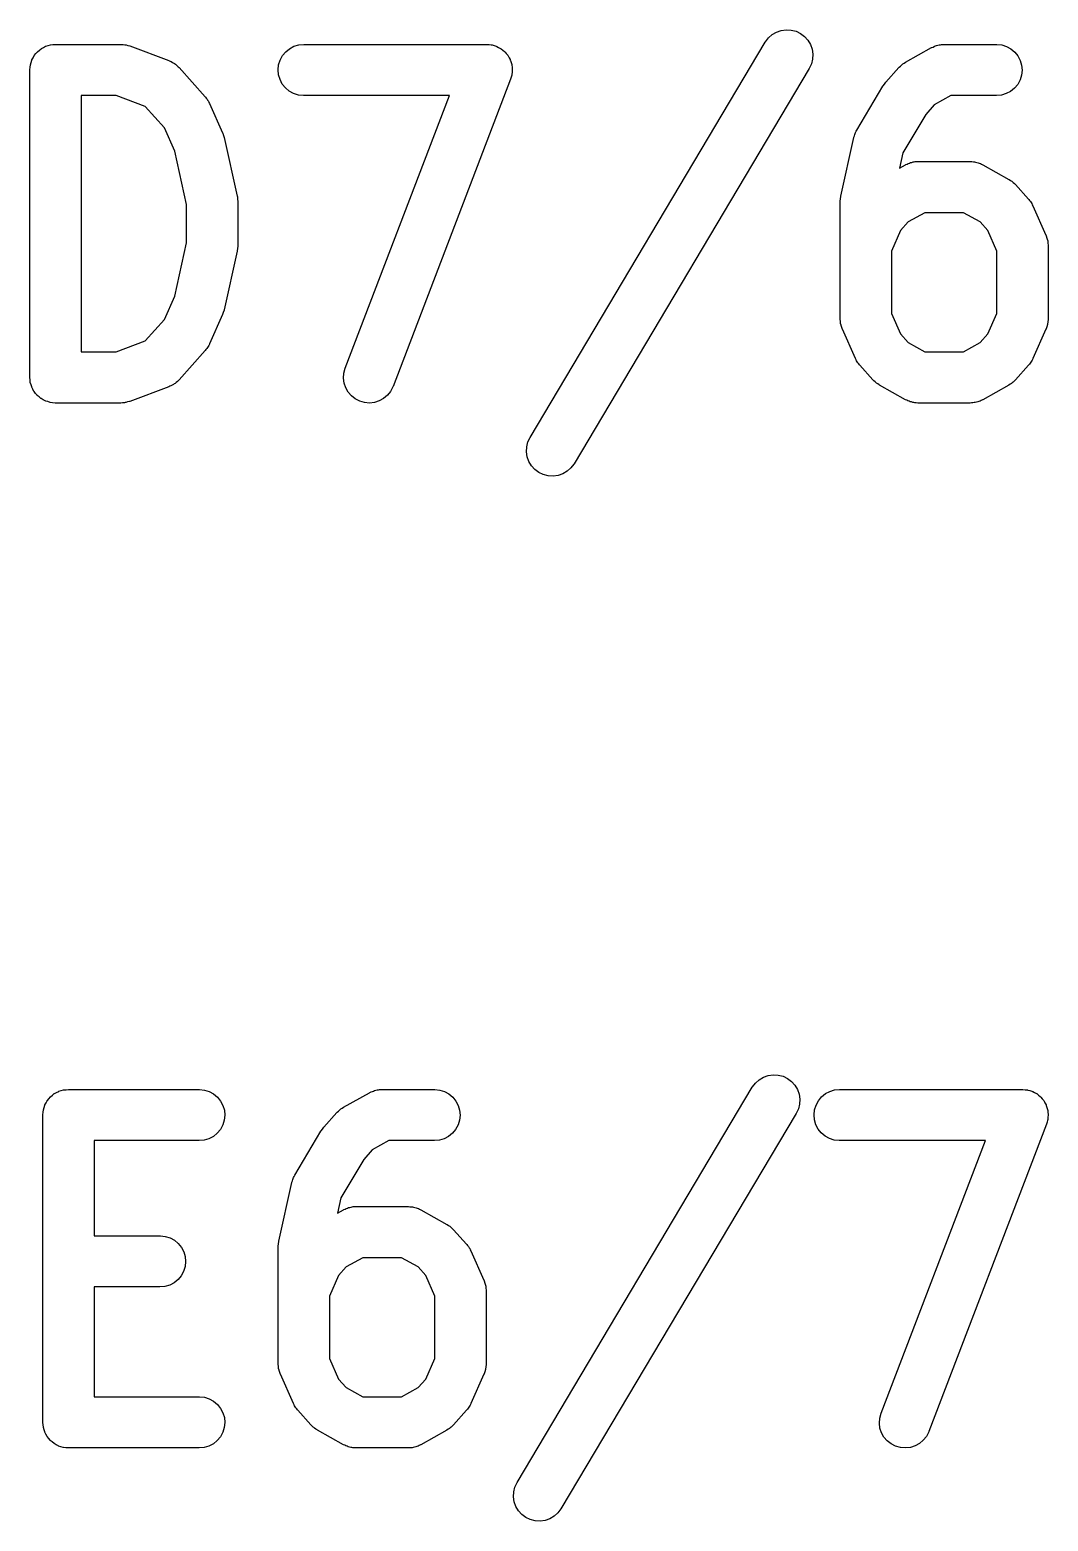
# Model space of a CAD drawing. Extents: x 0.7 to 15.8, y -5 to -0.9.
# Drawn here: x 0.8557 to 0.9536, y -2.1289 to -1.9856 of the extents above; entities that cross this region are included whole.
import ezdxf

# ---------------------------------------------------------------- set-up
doc = ezdxf.new("R2010")
doc.units = 0
doc.header["$MEASUREMENT"] = 0
doc.layers.add('BLACK', color=7, linetype='CONTINUOUS')

msp = doc.modelspace()

# ---------------------------------------------------------------- linework, layer by layer
at = {"layer": 'BLACK', "linetype": 'CONTINUOUS'}
for p, q in [((0.927447, -1.98585), (0.9279, -1.98569)), ((0.9279, -1.98569), (0.928376, -1.98563)), ((0.928376, -1.98563), (0.928855, -1.98565)), ((0.928855, -1.98565), (0.929321, -1.98577)), ((0.857217, -1.98721), (0.857438, -1.98714)), ((0.857438, -1.98714), (0.857661, -1.98708)), ((0.857661, -1.98708), (0.85767, -1.98707)), ((0.85767, -1.98707), (0.857678, -1.98707)), ((0.857678, -1.98707), (0.857906, -1.98705)), ((0.857906, -1.98705), (0.858139, -1.98703)), ((0.858139, -1.98703), (0.864419, -1.98703)), ((0.864419, -1.98703), (0.864454, -1.98703)), ((0.864454, -1.98703), (0.864634, -1.98705)), ((0.864634, -1.98705), (0.864815, -1.98706)), ((0.864815, -1.98706), (0.864872, -1.98708)), ((0.864872, -1.98708), (0.864931, -1.98708)), ((0.864931, -1.98708), (0.865104, -1.98714)), ((0.865104, -1.98714), (0.86528, -1.98718)), ((0.881067, -1.98721), (0.881527, -1.98708)), ((0.881527, -1.98708), (0.882005, -1.98703)), ((0.882005, -1.98703), (0.89959, -1.98703)), ((0.89959, -1.98703), (0.899624, -1.98703)), ((0.899624, -1.98703), (0.899824, -1.98705)), ((0.899824, -1.98705), (0.900024, -1.98707)), ((0.900024, -1.98707), (0.900062, -1.98708)), ((0.900062, -1.98708), (0.900101, -1.98708)), ((0.900101, -1.98708), (0.900294, -1.98714)), ((0.900294, -1.98714), (0.900486, -1.9872)), ((0.903756, -2.02479), (0.926366, -1.98682)), ((0.926366, -1.98682), (0.926384, -1.98679)), ((0.926384, -1.98679), (0.926674, -1.98641)), ((0.926674, -1.98641), (0.927033, -1.98609)), ((0.927033, -1.98609), (0.927447, -1.98585)), ((0.929321, -1.98577), (0.929754, -1.98598)), ((0.929754, -1.98598), (0.930138, -1.98627)), ((0.930138, -1.98627), (0.93046, -1.98662)), ((0.93046, -1.98662), (0.930706, -1.98703)), ((0.930706, -1.98703), (0.930867, -1.98749)), ((0.942722, -1.98718), (0.942824, -1.98714)), ((0.942824, -1.98714), (0.942951, -1.98711)), ((0.942951, -1.98711), (0.943075, -1.98708)), ((0.943075, -1.98708), (0.943186, -1.98706)), ((0.943186, -1.98706), (0.943294, -1.98704)), ((0.943294, -1.98704), (0.943424, -1.98704)), ((0.943424, -1.98704), (0.943553, -1.98703)), ((0.943553, -1.98703), (0.948578, -1.98703)), ((0.948578, -1.98703), (0.948612, -1.98703)), ((0.948612, -1.98703), (0.949089, -1.98708)), ((0.949089, -1.98708), (0.949547, -1.98723)), ((0.855802, -1.98876), (0.85587, -1.98854)), ((0.85587, -1.98854), (0.855875, -1.98853)), ((0.855875, -1.98853), (0.855877, -1.98852)), ((0.855877, -1.98852), (0.855989, -1.98832)), ((0.855989, -1.98832), (0.856099, -1.98811)), ((0.856099, -1.98811), (0.856104, -1.98811)), ((0.856104, -1.98811), (0.856109, -1.9881)), ((0.856109, -1.9881), (0.856257, -1.98792)), ((0.856257, -1.98792), (0.856405, -1.98774)), ((0.856405, -1.98774), (0.856412, -1.98774)), ((0.856412, -1.98774), (0.856417, -1.98773)), ((0.856417, -1.98773), (0.856598, -1.98759)), ((0.856598, -1.98759), (0.856777, -1.98744)), ((0.856777, -1.98744), (0.856785, -1.98744)), ((0.856785, -1.98744), (0.856791, -1.98743)), ((0.856791, -1.98743), (0.856997, -1.98732)), ((0.856997, -1.98732), (0.857201, -1.98721)), ((0.857201, -1.98721), (0.857209, -1.98721)), ((0.857209, -1.98721), (0.857217, -1.98721)), ((0.86528, -1.98718), (0.869048, -1.98859)), ((0.879594, -1.98899), (0.879736, -1.98854)), ((0.879736, -1.98854), (0.879965, -1.98811)), ((0.879965, -1.98811), (0.880271, -1.98774)), ((0.880271, -1.98774), (0.880643, -1.98744)), ((0.880643, -1.98744), (0.881067, -1.98721)), ((0.900486, -1.9872), (0.900521, -1.98722)), ((0.900521, -1.98722), (0.900559, -1.98723)), ((0.900559, -1.98723), (0.900736, -1.98733)), ((0.900736, -1.98733), (0.900914, -1.98742)), ((0.900914, -1.98742), (0.900945, -1.98744)), ((0.900945, -1.98744), (0.90098, -1.98746)), ((0.90098, -1.98746), (0.901135, -1.98759)), ((0.901135, -1.98759), (0.901291, -1.98771)), ((0.901291, -1.98771), (0.901317, -1.98774)), ((0.901317, -1.98774), (0.901348, -1.98777)), ((0.901348, -1.98777), (0.901474, -1.98792)), ((0.901474, -1.98792), (0.901604, -1.98808)), ((0.901604, -1.98808), (0.901624, -1.98811)), ((0.901624, -1.98811), (0.901649, -1.98814)), ((0.901649, -1.98814), (0.901742, -1.98832)), ((0.901742, -1.98832), (0.90184, -1.98849)), ((0.90184, -1.98849), (0.901853, -1.98853)), ((0.901853, -1.98853), (0.901871, -1.98857)), ((0.901871, -1.98857), (0.901928, -1.98876)), ((0.930914, -1.98844), (0.930798, -1.98891)), ((0.930867, -1.98749), (0.930938, -1.98796)), ((0.930938, -1.98796), (0.930914, -1.98844)), ((0.939839, -1.98875), (0.942351, -1.98734)), ((0.942351, -1.98734), (0.942381, -1.98733)), ((0.942381, -1.98733), (0.942501, -1.98728)), ((0.942501, -1.98728), (0.942615, -1.98721)), ((0.942615, -1.98721), (0.942722, -1.98718)), ((0.949547, -1.98723), (0.949968, -1.98746)), ((0.949968, -1.98746), (0.950336, -1.98777)), ((0.950336, -1.98777), (0.950636, -1.98814)), ((0.950636, -1.98814), (0.950859, -1.98857)), ((0.950859, -1.98857), (0.950995, -1.98903)), ((0.855678, -1.98946), (0.855705, -1.98922)), ((0.855678, -1.98947), (0.855678, -1.98946)), ((0.855678, -1.98949), (0.855678, -1.98947)), ((0.855678, -1.98947), (0.855678, -1.98947)), ((0.855678, -1.98947), (0.855678, -1.98947)), ((0.855678, -2.01902), (0.855678, -1.98949)), ((0.855705, -1.98922), (0.855728, -1.98899)), ((0.855728, -1.98899), (0.855731, -1.98899)), ((0.855731, -1.98899), (0.855732, -1.98898)), ((0.855732, -1.98898), (0.855802, -1.98876)), ((0.869048, -1.98859), (0.86908, -1.9886)), ((0.86908, -1.9886), (0.869168, -1.98865)), ((0.869168, -1.98865), (0.869259, -1.98868)), ((0.869259, -1.98868), (0.869381, -1.98876)), ((0.869381, -1.98876), (0.869508, -1.98882)), ((0.869508, -1.98882), (0.869585, -1.98888)), ((0.869585, -1.98888), (0.869669, -1.98893)), ((0.869669, -1.98893), (0.869774, -1.98903)), ((0.869774, -1.98903), (0.869886, -1.98912)), ((0.869886, -1.98912), (0.86995, -1.98919)), ((0.86995, -1.98919), (0.870023, -1.98926)), ((0.870023, -1.98926), (0.872535, -1.99207)), ((0.879544, -1.98947), (0.879594, -1.98899)), ((0.879588, -1.98995), (0.879544, -1.98947)), ((0.879723, -1.99041), (0.879588, -1.98995)), ((0.901928, -1.98876), (0.901991, -1.98895)), ((0.902, -1.98998), (0.901941, -1.99018)), ((0.901991, -1.98895), (0.901996, -1.98899)), ((0.901996, -1.98899), (0.902007, -1.98903)), ((0.902004, -1.98994), (0.902, -1.98998)), ((0.902015, -1.98991), (0.902004, -1.98994)), ((0.902007, -1.98903), (0.902025, -1.98923)), ((0.90203, -1.98971), (0.902015, -1.98991)), ((0.902025, -1.98923), (0.90205, -1.98943)), ((0.90205, -1.98951), (0.90203, -1.98971)), ((0.90205, -1.98943), (0.902047, -1.98947)), ((0.902047, -1.98947), (0.90205, -1.98951)), ((0.930594, -1.98934), (0.907984, -2.02731)), ((0.930798, -1.98891), (0.930594, -1.98934)), ((0.93795, -1.99066), (0.939206, -1.98926)), ((0.939206, -1.98926), (0.939229, -1.98923)), ((0.939229, -1.98923), (0.939341, -1.98913)), ((0.939341, -1.98913), (0.939445, -1.98902)), ((0.939445, -1.98902), (0.93952, -1.98897)), ((0.93952, -1.98897), (0.939587, -1.98891)), ((0.939587, -1.98891), (0.939716, -1.98883)), ((0.939716, -1.98883), (0.939839, -1.98875)), ((0.950988, -1.98998), (0.950846, -1.99044)), ((0.951038, -1.98951), (0.950988, -1.98998)), ((0.950995, -1.98903), (0.951038, -1.98951)), ((0.879946, -1.99084), (0.879723, -1.99041)), ((0.880246, -1.99121), (0.879946, -1.99084)), ((0.880614, -1.99152), (0.880246, -1.99121)), ((0.901888, -1.99037), (0.890583, -2.0199)), ((0.901941, -1.99018), (0.901888, -1.99037)), ((0.935159, -1.99526), (0.937671, -1.99104)), ((0.937671, -1.99104), (0.937689, -1.99101)), ((0.937689, -1.99101), (0.93782, -1.99084)), ((0.93782, -1.99084), (0.93795, -1.99066)), ((0.950311, -1.99124), (0.949939, -1.99154)), ((0.950617, -1.99087), (0.950311, -1.99124)), ((0.950846, -1.99044), (0.950617, -1.99087)), ((0.860599, -1.99195), (0.860599, -2.01656)), ((0.863975, -1.99195), (0.860599, -1.99195)), ((0.866758, -1.99299), (0.863975, -1.99195)), ((0.872535, -1.99207), (0.872557, -1.99209)), ((0.872557, -1.99209), (0.872628, -1.99219)), ((0.872628, -1.99219), (0.872709, -1.99229)), ((0.872709, -1.99229), (0.872767, -1.99239)), ((0.872767, -1.99239), (0.872835, -1.99249)), ((0.872835, -1.99249), (0.872886, -1.9926)), ((0.872886, -1.9926), (0.872946, -1.9927)), ((0.872946, -1.9927), (0.874203, -1.99552)), ((0.881035, -1.99175), (0.880614, -1.99152)), ((0.881493, -1.9919), (0.881035, -1.99175)), ((0.88197, -1.99195), (0.881493, -1.9919)), ((0.882005, -1.99195), (0.88197, -1.99195)), ((0.896013, -1.99195), (0.882005, -1.99195)), ((0.885987, -2.01814), (0.896013, -1.99195)), ((0.942602, -1.99284), (0.941778, -1.99376)), ((0.944195, -1.99195), (0.942602, -1.99284)), ((0.948578, -1.99195), (0.944195, -1.99195)), ((0.949055, -1.9919), (0.948578, -1.99195)), ((0.949515, -1.99176), (0.949055, -1.9919)), ((0.949939, -1.99154), (0.949515, -1.99176)), ((0.868609, -1.99506), (0.866758, -1.99299)), ((0.941778, -1.99376), (0.939588, -1.99744)), ((0.869608, -1.9973), (0.868609, -1.99506)), ((0.874203, -1.99552), (0.874207, -1.99553)), ((0.874207, -1.99553), (0.874207, -1.99553)), ((0.874207, -1.99553), (0.874208, -1.99553)), ((0.874208, -1.99553), (0.874216, -1.99555)), ((0.874216, -1.99555), (0.874286, -1.99577)), ((0.934922, -1.99582), (0.934954, -1.9957)), ((0.934954, -1.9957), (0.935, -1.9956)), ((0.935, -1.9956), (0.935035, -1.9955)), ((0.935035, -1.9955), (0.935102, -1.99538)), ((0.935102, -1.99538), (0.935159, -1.99526)), ((0.874286, -1.99577), (0.874357, -1.99598)), ((0.874357, -1.99598), (0.875613, -2.00161)), ((0.933615, -2.00161), (0.934871, -1.99598)), ((0.934871, -1.99598), (0.934879, -1.99595)), ((0.934879, -1.99595), (0.934922, -1.99582)), ((0.870751, -2.00242), (0.869608, -1.9973)), ((0.939588, -1.99744), (0.939259, -1.99892)), ((0.939259, -1.99892), (0.939839, -1.99859)), ((0.939839, -1.99859), (0.939869, -1.99857)), ((0.939869, -1.99857), (0.939989, -1.99852)), ((0.939989, -1.99852), (0.940103, -1.99846)), ((0.940103, -1.99846), (0.94021, -1.99843)), ((0.94021, -1.99843), (0.940312, -1.99839)), ((0.940312, -1.99839), (0.940439, -1.99836)), ((0.940439, -1.99836), (0.940563, -1.99832)), ((0.940563, -1.99832), (0.940674, -1.99831)), ((0.940674, -1.99831), (0.940782, -1.99829)), ((0.940782, -1.99829), (0.940912, -1.99829)), ((0.940912, -1.99829), (0.941041, -1.99828)), ((0.941041, -1.99828), (0.946065, -1.99828)), ((0.946065, -1.99828), (0.9461, -1.99828)), ((0.9461, -1.99828), (0.946228, -1.99829)), ((0.946228, -1.99829), (0.946358, -1.9983)), ((0.946358, -1.9983), (0.946467, -1.99832)), ((0.946467, -1.99832), (0.946577, -1.99833)), ((0.946577, -1.99833), (0.9467, -1.99837)), ((0.9467, -1.99837), (0.946827, -1.9984)), ((0.946827, -1.9984), (0.946929, -1.99844)), ((0.946929, -1.99844), (0.947035, -1.99848)), ((0.947035, -1.99848), (0.947148, -1.99854)), ((0.947148, -1.99854), (0.947267, -1.99859)), ((0.947267, -1.99859), (0.949779, -2)), ((0.949779, -2), (0.949809, -2.00001)), ((0.949809, -2.00001), (0.949931, -2.0001)), ((0.949931, -2.0001), (0.950059, -2.00018)), ((0.950059, -2.00018), (0.950126, -2.00024)), ((0.950126, -2.00024), (0.950199, -2.00029)), ((0.950199, -2.00029), (0.950302, -2.0004)), ((0.950302, -2.0004), (0.950413, -2.0005)), ((0.950413, -2.0005), (0.951669, -2.00191)), ((0.870751, -2.00609), (0.870751, -2.00242)), ((0.875613, -2.00161), (0.875621, -2.00164)), ((0.875621, -2.00164), (0.875622, -2.00165)), ((0.875622, -2.00165), (0.875626, -2.00167)), ((0.875626, -2.00167), (0.875648, -2.00189)), ((0.875648, -2.00189), (0.875672, -2.00212)), ((0.875672, -2.00212), (0.875671, -2.00213)), ((0.875671, -2.00213), (0.875673, -2.00214)), ((0.875673, -2.00214), (0.875673, -2.00636)), ((0.933556, -2.00211), (0.933558, -2.0021)), ((0.933556, -2.00214), (0.933556, -2.00211)), ((0.933556, -2.01339), (0.933556, -2.00214)), ((0.933557, -2.00208), (0.933584, -2.00186)), ((0.933558, -2.0021), (0.933557, -2.00208)), ((0.933584, -2.00186), (0.93361, -2.00163)), ((0.93361, -2.00163), (0.933614, -2.00162)), ((0.933614, -2.00162), (0.933615, -2.00161)), ((0.951669, -2.00191), (0.951691, -2.00194)), ((0.951691, -2.00194), (0.951762, -2.00204)), ((0.951762, -2.00204), (0.951843, -2.00213)), ((0.951843, -2.00213), (0.951901, -2.00223)), ((0.951901, -2.00223), (0.951969, -2.00233)), ((0.951969, -2.00233), (0.952019, -2.00244)), ((0.952019, -2.00244), (0.95208, -2.00255)), ((0.95208, -2.00255), (0.953336, -2.00536)), ((0.94009, -2.00409), (0.939363, -2.0049)), ((0.941683, -2.0032), (0.94009, -2.00409)), ((0.945424, -2.0032), (0.941683, -2.0032)), ((0.947017, -2.00409), (0.945424, -2.0032)), ((0.947743, -2.0049), (0.947017, -2.00409)), ((0.939363, -2.0049), (0.938477, -2.00689)), ((0.948629, -2.00689), (0.947743, -2.0049)), ((0.953336, -2.00536), (0.95335, -2.00539)), ((0.95335, -2.00539), (0.953356, -2.00541)), ((0.953356, -2.00541), (0.953365, -2.00542)), ((0.953365, -2.00542), (0.953429, -2.00564)), ((0.953429, -2.00564), (0.953496, -2.00585)), ((0.869608, -2.01121), (0.870751, -2.00609)), ((0.875613, -2.0069), (0.874357, -2.01252)), ((0.875615, -2.00689), (0.875613, -2.0069)), ((0.875619, -2.00687), (0.875615, -2.00689)), ((0.875644, -2.00665), (0.875619, -2.00687)), ((0.875672, -2.00642), (0.875644, -2.00665)), ((0.875672, -2.0064), (0.875671, -2.00641)), ((0.875671, -2.00641), (0.875672, -2.00642)), ((0.875673, -2.00636), (0.875672, -2.0064)), ((0.938477, -2.00689), (0.938477, -2.01287)), ((0.948629, -2.01287), (0.948629, -2.00689)), ((0.953496, -2.00585), (0.953498, -2.00587)), ((0.953498, -2.00587), (0.953503, -2.00588)), ((0.953503, -2.00588), (0.953525, -2.00611)), ((0.953525, -2.00611), (0.95355, -2.00633)), ((0.95355, -2.00633), (0.953549, -2.00634)), ((0.953549, -2.00634), (0.95355, -2.00636)), ((0.95355, -2.00636), (0.95355, -2.01339)), ((0.868609, -2.01345), (0.869608, -2.01121)), ((0.874276, -2.01277), (0.874203, -2.01299)), ((0.87435, -2.01256), (0.874276, -2.01277)), ((0.874354, -2.01254), (0.87435, -2.01256)), ((0.874355, -2.01253), (0.874354, -2.01254)), ((0.874357, -2.01252), (0.874355, -2.01253)), ((0.874355, -2.01253), (0.874355, -2.01253)), ((0.938477, -2.01287), (0.939363, -2.01485)), ((0.947743, -2.01485), (0.948629, -2.01287)), ((0.866758, -2.01552), (0.868609, -2.01345)), ((0.874203, -2.01299), (0.872946, -2.0158)), ((0.933558, -2.01341), (0.933556, -2.01339)), ((0.933556, -2.01343), (0.933558, -2.01341)), ((0.933581, -2.01365), (0.933556, -2.01343)), ((0.933603, -2.01387), (0.933581, -2.01365)), ((0.933608, -2.01389), (0.933603, -2.01387)), ((0.93361, -2.01391), (0.933608, -2.01389)), ((0.933677, -2.01412), (0.93361, -2.01391)), ((0.933742, -2.01433), (0.933677, -2.01412)), ((0.93375, -2.01435), (0.933742, -2.01433)), ((0.933756, -2.01436), (0.93375, -2.01435)), ((0.93377, -2.0144), (0.933756, -2.01436)), ((0.953351, -2.01436), (0.953342, -2.01438)), ((0.953418, -2.01415), (0.953351, -2.01436)), ((0.953489, -2.01394), (0.953418, -2.01415)), ((0.953491, -2.01392), (0.953489, -2.01394)), ((0.953497, -2.0139), (0.953491, -2.01392)), ((0.953521, -2.01369), (0.953497, -2.0139)), ((0.953549, -2.01346), (0.953521, -2.01369)), ((0.95355, -2.01343), (0.953548, -2.01345)), ((0.953548, -2.01345), (0.953549, -2.01346)), ((0.95355, -2.01339), (0.95355, -2.01343)), ((0.863975, -2.01656), (0.866758, -2.01552)), ((0.872946, -2.0158), (0.872932, -2.01583)), ((0.935026, -2.01721), (0.93377, -2.0144)), ((0.939363, -2.01485), (0.94009, -2.01566)), ((0.94009, -2.01566), (0.941683, -2.01656)), ((0.945424, -2.01656), (0.947017, -2.01566)), ((0.947017, -2.01566), (0.947743, -2.01485)), ((0.953336, -2.0144), (0.95208, -2.01721)), ((0.953342, -2.01438), (0.953336, -2.0144)), ((0.860599, -2.01656), (0.863975, -2.01656)), ((0.872535, -2.01644), (0.870023, -2.01925)), ((0.872607, -2.01634), (0.872535, -2.01644)), ((0.872689, -2.01625), (0.872607, -2.01634)), ((0.872748, -2.01615), (0.872689, -2.01625)), ((0.872818, -2.01605), (0.872748, -2.01615)), ((0.87287, -2.01594), (0.872818, -2.01605)), ((0.872932, -2.01583), (0.87287, -2.01594)), ((0.935087, -2.01732), (0.935026, -2.01721)), ((0.941683, -2.01656), (0.945424, -2.01656)), ((0.952066, -2.01724), (0.952004, -2.01735)), ((0.95208, -2.01721), (0.952066, -2.01724)), ((0.885825, -2.01908), (0.88586, -2.0186)), ((0.88586, -2.0186), (0.885987, -2.01814)), ((0.935137, -2.01743), (0.935087, -2.01732)), ((0.935205, -2.01752), (0.935137, -2.01743)), ((0.935264, -2.01763), (0.935205, -2.01752)), ((0.935344, -2.01772), (0.935264, -2.01763)), ((0.935415, -2.01782), (0.935344, -2.01772)), ((0.935438, -2.01784), (0.935415, -2.01782)), ((0.936694, -2.01925), (0.935438, -2.01784)), ((0.951669, -2.01784), (0.950413, -2.01925)), ((0.951741, -2.01775), (0.951669, -2.01784)), ((0.951823, -2.01765), (0.951741, -2.01775)), ((0.951882, -2.01755), (0.951823, -2.01765)), ((0.951952, -2.01746), (0.951882, -2.01755)), ((0.952004, -2.01735), (0.951952, -2.01746)), ((0.855701, -2.01925), (0.855678, -2.01902)), ((0.855722, -2.01948), (0.855701, -2.01925)), ((0.855724, -2.01949), (0.855722, -2.01948)), ((0.855725, -2.0195), (0.855724, -2.01949)), ((0.855792, -2.01972), (0.855725, -2.0195)), ((0.855857, -2.01994), (0.855792, -2.01972)), ((0.855861, -2.01995), (0.855857, -2.01994)), ((0.855864, -2.01995), (0.855861, -2.01995)), ((0.855972, -2.02016), (0.855864, -2.01995)), ((0.869048, -2.01992), (0.865279, -2.02132)), ((0.869136, -2.01987), (0.869048, -2.01992)), ((0.869228, -2.01984), (0.869136, -2.01987)), ((0.869351, -2.01977), (0.869228, -2.01984)), ((0.869479, -2.01971), (0.869351, -2.01977)), ((0.869558, -2.01965), (0.869479, -2.01971)), ((0.869642, -2.0196), (0.869558, -2.01965)), ((0.869748, -2.0195), (0.869642, -2.0196)), ((0.869861, -2.01941), (0.869748, -2.0195)), ((0.869927, -2.01934), (0.869861, -2.01941)), ((0.87, -2.01928), (0.869927, -2.01934)), ((0.870023, -2.01925), (0.87, -2.01928)), ((0.885884, -2.01956), (0.885825, -2.01908)), ((0.886035, -2.02001), (0.885884, -2.01956)), ((0.886271, -2.02043), (0.886035, -2.02001)), ((0.890571, -2.01993), (0.89035, -2.02036)), ((0.890583, -2.0199), (0.890571, -2.01993)), ((0.936804, -2.01935), (0.936694, -2.01925)), ((0.936907, -2.01946), (0.936804, -2.01935)), ((0.93698, -2.01951), (0.936907, -2.01946)), ((0.937047, -2.01958), (0.93698, -2.01951)), ((0.937175, -2.01965), (0.937047, -2.01958)), ((0.937297, -2.01974), (0.937175, -2.01965)), ((0.937327, -2.01976), (0.937297, -2.01974)), ((0.939839, -2.02116), (0.937327, -2.01976)), ((0.949779, -2.01976), (0.947267, -2.02116)), ((0.949903, -2.01967), (0.949779, -2.01976)), ((0.950032, -2.0196), (0.949903, -2.01967)), ((0.950099, -2.01954), (0.950032, -2.0196)), ((0.950174, -2.01948), (0.950099, -2.01954)), ((0.950278, -2.01938), (0.950174, -2.01948)), ((0.950389, -2.01928), (0.950278, -2.01938)), ((0.950413, -2.01925), (0.950389, -2.01928)), ((0.85608, -2.02036), (0.855972, -2.02016)), ((0.856085, -2.02037), (0.85608, -2.02036)), ((0.856089, -2.02038), (0.856085, -2.02037)), ((0.856235, -2.02056), (0.856089, -2.02038)), ((0.856381, -2.02074), (0.856235, -2.02056)), ((0.856387, -2.02074), (0.856381, -2.02074)), ((0.856393, -2.02075), (0.856387, -2.02074)), ((0.856572, -2.0209), (0.856393, -2.02075)), ((0.856749, -2.02105), (0.856572, -2.0209)), ((0.856756, -2.02105), (0.856749, -2.02105)), ((0.856763, -2.02106), (0.856756, -2.02105)), ((0.856967, -2.02117), (0.856763, -2.02106)), ((0.857169, -2.02128), (0.856967, -2.02117)), ((0.857178, -2.02128), (0.857169, -2.02128)), ((0.857185, -2.02129), (0.857178, -2.02128)), ((0.857405, -2.02135), (0.857185, -2.02129)), ((0.857627, -2.02142), (0.857405, -2.02135)), ((0.857636, -2.02142), (0.857627, -2.02142)), ((0.857644, -2.02143), (0.857636, -2.02142)), ((0.857872, -2.02145), (0.857644, -2.02143)), ((0.858104, -2.02148), (0.857872, -2.02145)), ((0.858121, -2.02148), (0.858104, -2.02148)), ((0.858122, -2.02148), (0.858121, -2.02148)), ((0.858139, -2.02148), (0.858122, -2.02148)), ((0.858122, -2.02148), (0.858122, -2.02148)), ((0.864419, -2.02148), (0.858139, -2.02148)), ((0.8646, -2.02146), (0.864419, -2.02148)), ((0.864781, -2.02145), (0.8646, -2.02146)), ((0.864838, -2.02144), (0.864781, -2.02145)), ((0.864897, -2.02143), (0.864838, -2.02144)), ((0.865071, -2.02138), (0.864897, -2.02143)), ((0.865247, -2.02133), (0.865071, -2.02138)), ((0.865279, -2.02132), (0.865247, -2.02133)), ((0.886584, -2.02079), (0.886271, -2.02043)), ((0.886961, -2.02109), (0.886584, -2.02079)), ((0.887389, -2.02131), (0.886961, -2.02109)), ((0.887851, -2.02144), (0.887389, -2.02131)), ((0.88833, -2.02148), (0.887851, -2.02144)), ((0.888807, -2.02142), (0.88833, -2.02148)), ((0.889264, -2.02127), (0.888807, -2.02142)), ((0.889684, -2.02104), (0.889264, -2.02127)), ((0.890051, -2.02073), (0.889684, -2.02104)), ((0.89035, -2.02036), (0.890051, -2.02073)), ((0.939958, -2.02122), (0.939839, -2.02116)), ((0.940072, -2.02128), (0.939958, -2.02122)), ((0.940177, -2.02131), (0.940072, -2.02128)), ((0.940279, -2.02136), (0.940177, -2.02131)), ((0.940406, -2.02138), (0.940279, -2.02136)), ((0.940529, -2.02142), (0.940406, -2.02138)), ((0.940639, -2.02144), (0.940529, -2.02142)), ((0.940748, -2.02146), (0.940639, -2.02144)), ((0.940878, -2.02146), (0.940748, -2.02146)), ((0.941007, -2.02148), (0.940878, -2.02146)), ((0.941041, -2.02148), (0.941007, -2.02148)), ((0.946065, -2.02148), (0.941041, -2.02148)), ((0.946195, -2.02147), (0.946065, -2.02148)), ((0.946324, -2.02146), (0.946195, -2.02147)), ((0.946433, -2.02144), (0.946324, -2.02146)), ((0.946543, -2.02143), (0.946433, -2.02144)), ((0.946668, -2.02139), (0.946543, -2.02143)), ((0.946794, -2.02137), (0.946668, -2.02139)), ((0.946897, -2.02132), (0.946794, -2.02137)), ((0.947003, -2.02129), (0.946897, -2.02132)), ((0.947117, -2.02123), (0.947003, -2.02129)), ((0.947237, -2.02118), (0.947117, -2.02123)), ((0.947267, -2.02116), (0.947237, -2.02118)), ((0.903413, -2.02617), (0.903436, -2.02569)), ((0.903436, -2.02569), (0.903552, -2.02522)), ((0.903552, -2.02522), (0.903756, -2.02479)), ((0.903483, -2.02664), (0.903413, -2.02617)), ((0.903644, -2.0271), (0.903483, -2.02664)), ((0.90389, -2.02751), (0.903644, -2.0271)), ((0.904212, -2.02787), (0.90389, -2.02751)), ((0.904597, -2.02815), (0.904212, -2.02787)), ((0.90503, -2.02836), (0.904597, -2.02815)), ((0.905495, -2.02848), (0.90503, -2.02836)), ((0.905974, -2.02851), (0.905495, -2.02848)), ((0.90645, -2.02844), (0.905974, -2.02851)), ((0.906903, -2.02828), (0.90645, -2.02844)), ((0.907318, -2.02804), (0.906903, -2.02828)), ((0.907676, -2.02772), (0.907318, -2.02804)), ((0.907967, -2.02734), (0.907676, -2.02772)), ((0.907984, -2.02731), (0.907967, -2.02734)), ((0.859162, -2.08745), (0.859395, -2.08742)), ((0.859395, -2.08742), (0.871956, -2.08742)), ((0.871956, -2.08742), (0.87199, -2.08742)), ((0.87199, -2.08742), (0.872467, -2.08748)), ((0.889174, -2.08746), (0.889282, -2.08744)), ((0.889282, -2.08744), (0.889412, -2.08744)), ((0.889412, -2.08744), (0.889541, -2.08742)), ((0.889541, -2.08742), (0.894566, -2.08742)), ((0.894566, -2.08742), (0.8946, -2.08742)), ((0.8946, -2.08742), (0.895077, -2.08748)), ((0.9025, -2.12518), (0.92511, -2.08722)), ((0.92511, -2.08722), (0.925128, -2.08719)), ((0.925128, -2.08719), (0.925418, -2.08681)), ((0.925418, -2.08681), (0.925777, -2.08649)), ((0.925777, -2.08649), (0.926191, -2.08624)), ((0.926191, -2.08624), (0.926644, -2.08609)), ((0.926644, -2.08609), (0.92712, -2.08602)), ((0.92712, -2.08602), (0.927599, -2.08605)), ((0.927599, -2.08605), (0.928065, -2.08616)), ((0.928065, -2.08616), (0.928498, -2.08637)), ((0.928498, -2.08637), (0.928882, -2.08666)), ((0.928882, -2.08666), (0.929204, -2.08702)), ((0.929204, -2.08702), (0.92945, -2.08743)), ((0.92945, -2.08743), (0.929611, -2.08788)), ((0.933026, -2.08747), (0.933504, -2.08742)), ((0.933504, -2.08742), (0.95109, -2.08742)), ((0.95109, -2.08742), (0.951124, -2.08742)), ((0.951124, -2.08742), (0.951324, -2.08745)), ((0.857133, -2.08891), (0.857245, -2.08871)), ((0.857245, -2.08871), (0.857355, -2.08851)), ((0.857355, -2.08851), (0.85736, -2.0885)), ((0.85736, -2.0885), (0.857365, -2.08849)), ((0.857365, -2.08849), (0.857513, -2.08832)), ((0.857513, -2.08832), (0.857661, -2.08814)), ((0.857661, -2.08814), (0.857668, -2.08813)), ((0.857668, -2.08813), (0.857673, -2.08813)), ((0.857673, -2.08813), (0.857854, -2.08798)), ((0.857854, -2.08798), (0.858033, -2.08783)), ((0.858033, -2.08783), (0.858041, -2.08783)), ((0.858041, -2.08783), (0.858048, -2.08782)), ((0.858048, -2.08782), (0.858253, -2.08772)), ((0.858253, -2.08772), (0.858457, -2.08761)), ((0.858457, -2.08761), (0.858465, -2.08761)), ((0.858465, -2.08761), (0.858473, -2.0876)), ((0.858473, -2.0876), (0.858694, -2.08754)), ((0.858694, -2.08754), (0.858917, -2.08747)), ((0.858917, -2.08747), (0.858926, -2.08747)), ((0.858926, -2.08747), (0.858934, -2.08747)), ((0.858934, -2.08747), (0.859162, -2.08745)), ((0.872467, -2.08748), (0.872925, -2.08762)), ((0.872925, -2.08762), (0.873346, -2.08785)), ((0.873346, -2.08785), (0.873714, -2.08816)), ((0.873714, -2.08816), (0.874015, -2.08854)), ((0.874015, -2.08854), (0.874237, -2.08896)), ((0.885827, -2.08914), (0.888339, -2.08774)), ((0.888339, -2.08774), (0.888369, -2.08772)), ((0.888369, -2.08772), (0.888489, -2.08767)), ((0.888489, -2.08767), (0.888603, -2.08761)), ((0.888603, -2.08761), (0.88871, -2.08758)), ((0.88871, -2.08758), (0.888812, -2.08753)), ((0.888812, -2.08753), (0.888939, -2.08751)), ((0.888939, -2.08751), (0.889063, -2.08747)), ((0.889063, -2.08747), (0.889174, -2.08746)), ((0.895077, -2.08748), (0.895535, -2.08762)), ((0.895535, -2.08762), (0.895956, -2.08785)), ((0.895956, -2.08785), (0.896324, -2.08816)), ((0.896324, -2.08816), (0.896624, -2.08854)), ((0.896624, -2.08854), (0.896847, -2.08896)), ((0.929658, -2.08884), (0.929542, -2.0893)), ((0.929611, -2.08788), (0.929682, -2.08836)), ((0.929682, -2.08836), (0.929658, -2.08884)), ((0.931236, -2.08893), (0.931464, -2.08851)), ((0.931464, -2.08851), (0.931771, -2.08814)), ((0.931771, -2.08814), (0.932143, -2.08783)), ((0.932143, -2.08783), (0.932567, -2.08761)), ((0.932567, -2.08761), (0.933026, -2.08747)), ((0.951324, -2.08745), (0.951523, -2.08746)), ((0.951523, -2.08746), (0.951562, -2.08747)), ((0.951562, -2.08747), (0.951601, -2.08748)), ((0.951601, -2.08748), (0.951793, -2.08754)), ((0.951793, -2.08754), (0.951985, -2.08759)), ((0.951985, -2.08759), (0.952021, -2.08761)), ((0.952021, -2.08761), (0.952059, -2.08762)), ((0.952059, -2.08762), (0.952236, -2.08772)), ((0.952236, -2.08772), (0.952414, -2.08781)), ((0.952414, -2.08781), (0.952445, -2.08783)), ((0.952445, -2.08783), (0.95248, -2.08785)), ((0.95248, -2.08785), (0.952635, -2.08798)), ((0.952635, -2.08798), (0.952791, -2.08811)), ((0.952791, -2.08811), (0.952817, -2.08814)), ((0.952817, -2.08814), (0.952848, -2.08816)), ((0.952848, -2.08816), (0.952974, -2.08832)), ((0.952974, -2.08832), (0.953104, -2.08847)), ((0.953104, -2.08847), (0.953124, -2.0885)), ((0.953124, -2.0885), (0.953149, -2.08854)), ((0.953149, -2.08854), (0.953242, -2.08871)), ((0.953242, -2.08871), (0.95334, -2.08889)), ((0.856934, -2.08985), (0.856961, -2.08962)), ((0.856934, -2.08987), (0.856934, -2.08985)), ((0.856934, -2.08988), (0.856934, -2.08987)), ((0.856934, -2.08987), (0.856934, -2.08987)), ((0.856934, -2.08987), (0.856934, -2.08987)), ((0.856934, -2.11941), (0.856934, -2.08988)), ((0.856961, -2.08962), (0.856985, -2.08939)), ((0.856985, -2.08939), (0.856987, -2.08938)), ((0.856987, -2.08938), (0.856988, -2.08937)), ((0.856988, -2.08937), (0.857058, -2.08915)), ((0.857058, -2.08915), (0.857127, -2.08893)), ((0.857127, -2.08893), (0.857131, -2.08892)), ((0.857131, -2.08892), (0.857133, -2.08891)), ((0.874237, -2.08896), (0.874373, -2.08942)), ((0.874416, -2.0899), (0.874366, -2.09038)), ((0.874373, -2.08942), (0.874416, -2.0899)), ((0.883938, -2.09106), (0.885194, -2.08965)), ((0.885194, -2.08965), (0.885217, -2.08962)), ((0.885217, -2.08962), (0.885329, -2.08952)), ((0.885329, -2.08952), (0.885433, -2.08942)), ((0.885433, -2.08942), (0.885508, -2.08936)), ((0.885508, -2.08936), (0.885575, -2.0893)), ((0.885575, -2.0893), (0.885704, -2.08923)), ((0.885704, -2.08923), (0.885827, -2.08914)), ((0.896847, -2.08896), (0.896983, -2.08942)), ((0.897026, -2.0899), (0.896976, -2.09038)), ((0.896983, -2.08942), (0.897026, -2.0899)), ((0.929338, -2.08974), (0.906728, -2.1277)), ((0.929542, -2.0893), (0.929338, -2.08974)), ((0.931044, -2.08987), (0.931094, -2.08939)), ((0.931087, -2.09034), (0.931044, -2.08987)), ((0.931094, -2.08939), (0.931236, -2.08893)), ((0.95334, -2.08889), (0.953353, -2.08893)), ((0.953353, -2.08893), (0.953371, -2.08896)), ((0.953371, -2.08896), (0.953428, -2.08915)), ((0.953428, -2.08915), (0.953491, -2.08934)), ((0.953491, -2.08934), (0.953495, -2.08938)), ((0.953495, -2.08938), (0.953507, -2.08942)), ((0.953515, -2.0903), (0.953504, -2.09034)), ((0.953507, -2.08942), (0.953525, -2.08962)), ((0.953529, -2.0901), (0.953515, -2.0903)), ((0.953525, -2.08962), (0.95355, -2.08982)), ((0.95355, -2.0899), (0.953529, -2.0901)), ((0.95355, -2.08982), (0.953547, -2.08986)), ((0.953547, -2.08986), (0.95355, -2.0899)), ((0.87369, -2.09163), (0.873318, -2.09193)), ((0.873996, -2.09126), (0.87369, -2.09163)), ((0.874224, -2.09084), (0.873996, -2.09126)), ((0.874366, -2.09038), (0.874224, -2.09084)), ((0.881147, -2.09565), (0.883659, -2.09144)), ((0.883659, -2.09144), (0.883676, -2.09141)), ((0.883676, -2.09141), (0.883808, -2.09123)), ((0.883808, -2.09123), (0.883938, -2.09106)), ((0.896299, -2.09163), (0.895927, -2.09193)), ((0.896605, -2.09126), (0.896299, -2.09163)), ((0.896834, -2.09084), (0.896605, -2.09126)), ((0.896976, -2.09038), (0.896834, -2.09084)), ((0.931223, -2.09081), (0.931087, -2.09034)), ((0.931445, -2.09123), (0.931223, -2.09081)), ((0.931746, -2.0916), (0.931445, -2.09123)), ((0.932114, -2.09191), (0.931746, -2.0916)), ((0.953388, -2.09076), (0.942083, -2.12029)), ((0.953441, -2.09057), (0.953388, -2.09076)), ((0.9535, -2.09038), (0.953441, -2.09057)), ((0.953504, -2.09034), (0.9535, -2.09038)), ((0.871956, -2.09234), (0.861856, -2.09234)), ((0.861856, -2.09234), (0.861856, -2.10148)), ((0.872434, -2.0923), (0.871956, -2.09234)), ((0.872894, -2.09216), (0.872434, -2.0923)), ((0.873318, -2.09193), (0.872894, -2.09216)), ((0.890183, -2.09234), (0.88859, -2.09324)), ((0.894566, -2.09234), (0.890183, -2.09234)), ((0.895043, -2.0923), (0.894566, -2.09234)), ((0.895503, -2.09216), (0.895043, -2.0923)), ((0.895927, -2.09193), (0.895503, -2.09216)), ((0.932535, -2.09214), (0.932114, -2.09191)), ((0.932993, -2.09229), (0.932535, -2.09214)), ((0.93347, -2.09234), (0.932993, -2.09229)), ((0.933504, -2.09234), (0.93347, -2.09234)), ((0.947513, -2.09234), (0.933504, -2.09234)), ((0.937487, -2.11853), (0.947513, -2.09234)), ((0.887766, -2.09416), (0.885576, -2.09783)), ((0.88859, -2.09324), (0.887766, -2.09416)), ((0.880942, -2.09609), (0.880988, -2.09599)), ((0.880988, -2.09599), (0.881023, -2.09589)), ((0.881023, -2.09589), (0.88109, -2.09578)), ((0.88109, -2.09578), (0.881147, -2.09565)), ((0.879603, -2.102), (0.880859, -2.09638)), ((0.880859, -2.09638), (0.880867, -2.09634)), ((0.880867, -2.09634), (0.88091, -2.09622)), ((0.88091, -2.09622), (0.880942, -2.09609)), ((0.885576, -2.09783), (0.885247, -2.09931)), ((0.885977, -2.09892), (0.886091, -2.09886)), ((0.886091, -2.09886), (0.886198, -2.09882)), ((0.886198, -2.09882), (0.8863, -2.09878)), ((0.8863, -2.09878), (0.886427, -2.09876)), ((0.886427, -2.09876), (0.886551, -2.09872)), ((0.886551, -2.09872), (0.886661, -2.09871)), ((0.886661, -2.09871), (0.88677, -2.09868)), ((0.88677, -2.09868), (0.8869, -2.09868)), ((0.8869, -2.09868), (0.887029, -2.09867)), ((0.887029, -2.09867), (0.892053, -2.09867)), ((0.892053, -2.09867), (0.892088, -2.09867)), ((0.892088, -2.09867), (0.892216, -2.09869)), ((0.892216, -2.09869), (0.892346, -2.09869)), ((0.892346, -2.09869), (0.892455, -2.09871)), ((0.892455, -2.09871), (0.892565, -2.09873)), ((0.892565, -2.09873), (0.892688, -2.09876)), ((0.892688, -2.09876), (0.892815, -2.09879)), ((0.892815, -2.09879), (0.892917, -2.09884)), ((0.892917, -2.09884), (0.893023, -2.09887)), ((0.893023, -2.09887), (0.893136, -2.09893)), ((0.885247, -2.09931), (0.885827, -2.09898)), ((0.885827, -2.09898), (0.885857, -2.09897)), ((0.885857, -2.09897), (0.885977, -2.09892)), ((0.893136, -2.09893), (0.893255, -2.09898)), ((0.893255, -2.09898), (0.895767, -2.10039)), ((0.861856, -2.10148), (0.868188, -2.10148)), ((0.868188, -2.10148), (0.868222, -2.10148)), ((0.868222, -2.10148), (0.868699, -2.10154)), ((0.868699, -2.10154), (0.869157, -2.10168)), ((0.869157, -2.10168), (0.869578, -2.10191)), ((0.895767, -2.10039), (0.895797, -2.10041)), ((0.895797, -2.10041), (0.895919, -2.1005)), ((0.895919, -2.1005), (0.896047, -2.10057)), ((0.896047, -2.10057), (0.896114, -2.10063)), ((0.896114, -2.10063), (0.896187, -2.10069)), ((0.896187, -2.10069), (0.89629, -2.1008)), ((0.89629, -2.1008), (0.896401, -2.1009)), ((0.896401, -2.1009), (0.897657, -2.1023)), ((0.869578, -2.10191), (0.869946, -2.10222)), ((0.869946, -2.10222), (0.870247, -2.1026)), ((0.870247, -2.1026), (0.870469, -2.10302)), ((0.870469, -2.10302), (0.870605, -2.10348)), ((0.879544, -2.1025), (0.879546, -2.10249)), ((0.879544, -2.10254), (0.879544, -2.1025)), ((0.879544, -2.11379), (0.879544, -2.10254)), ((0.879545, -2.10248), (0.879572, -2.10225)), ((0.879546, -2.10249), (0.879545, -2.10248)), ((0.879572, -2.10225), (0.879598, -2.10203)), ((0.879598, -2.10203), (0.879602, -2.10201)), ((0.879602, -2.10201), (0.879603, -2.102)), ((0.897657, -2.1023), (0.897679, -2.10233)), ((0.897679, -2.10233), (0.89775, -2.10243)), ((0.89775, -2.10243), (0.897831, -2.10252)), ((0.897831, -2.10252), (0.897889, -2.10263)), ((0.897889, -2.10263), (0.897957, -2.10272)), ((0.897957, -2.10272), (0.898008, -2.10283)), ((0.898008, -2.10283), (0.898068, -2.10294)), ((0.898068, -2.10294), (0.899324, -2.10575)), ((0.870598, -2.10444), (0.870456, -2.1049)), ((0.870648, -2.10396), (0.870598, -2.10444)), ((0.870605, -2.10348), (0.870648, -2.10396)), ((0.886078, -2.10448), (0.885351, -2.1053)), ((0.887671, -2.10359), (0.886078, -2.10448)), ((0.891412, -2.10359), (0.887671, -2.10359)), ((0.893005, -2.10448), (0.891412, -2.10359)), ((0.893731, -2.1053), (0.893005, -2.10448)), ((0.869549, -2.10599), (0.869125, -2.10622)), ((0.869921, -2.10569), (0.869549, -2.10599)), ((0.870228, -2.10532), (0.869921, -2.10569)), ((0.870456, -2.1049), (0.870228, -2.10532)), ((0.885351, -2.1053), (0.884465, -2.10728)), ((0.894617, -2.10728), (0.893731, -2.1053)), ((0.899324, -2.10575), (0.899338, -2.10578)), ((0.899338, -2.10578), (0.899344, -2.1058)), ((0.899344, -2.1058), (0.899353, -2.10582)), ((0.899353, -2.10582), (0.899417, -2.10603)), ((0.899417, -2.10603), (0.899484, -2.10624)), ((0.868188, -2.1064), (0.861856, -2.1064)), ((0.861856, -2.1064), (0.861856, -2.11695)), ((0.868666, -2.10636), (0.868188, -2.1064)), ((0.869125, -2.10622), (0.868666, -2.10636)), ((0.884465, -2.10728), (0.884465, -2.11326)), ((0.894617, -2.11326), (0.894617, -2.10728)), ((0.899484, -2.10624), (0.899486, -2.10626)), ((0.899486, -2.10626), (0.899491, -2.10628)), ((0.899491, -2.10628), (0.899513, -2.1065)), ((0.899513, -2.1065), (0.899538, -2.10672)), ((0.899538, -2.10672), (0.899536, -2.10674)), ((0.899536, -2.10674), (0.899538, -2.10676)), ((0.899538, -2.10676), (0.899538, -2.11379)), ((0.879546, -2.11381), (0.879544, -2.11379)), ((0.879544, -2.11382), (0.879546, -2.11381)), ((0.879569, -2.11404), (0.879544, -2.11382)), ((0.879591, -2.11426), (0.879569, -2.11404)), ((0.879596, -2.11428), (0.879591, -2.11426)), ((0.879598, -2.1143), (0.879596, -2.11428)), ((0.879665, -2.11451), (0.879598, -2.1143)), ((0.87973, -2.11472), (0.879665, -2.11451)), ((0.884465, -2.11326), (0.885351, -2.11525)), ((0.893731, -2.11525), (0.894617, -2.11326)), ((0.899406, -2.11455), (0.899339, -2.11476)), ((0.899477, -2.11433), (0.899406, -2.11455)), ((0.899479, -2.11432), (0.899477, -2.11433)), ((0.899485, -2.1143), (0.899479, -2.11432)), ((0.899509, -2.11408), (0.899485, -2.1143)), ((0.899537, -2.11386), (0.899509, -2.11408)), ((0.899538, -2.11382), (0.899536, -2.11384)), ((0.899536, -2.11384), (0.899537, -2.11386)), ((0.899538, -2.11379), (0.899538, -2.11382)), ((0.879738, -2.11474), (0.87973, -2.11472)), ((0.879744, -2.11476), (0.879738, -2.11474)), ((0.879758, -2.11479), (0.879744, -2.11476)), ((0.881014, -2.1176), (0.879758, -2.11479)), ((0.885351, -2.11525), (0.886078, -2.11606)), ((0.886078, -2.11606), (0.887671, -2.11695)), ((0.891412, -2.11695), (0.893005, -2.11606)), ((0.893005, -2.11606), (0.893731, -2.11525)), ((0.899324, -2.11479), (0.898068, -2.1176)), ((0.89933, -2.11477), (0.899324, -2.11479)), ((0.899339, -2.11476), (0.89933, -2.11477)), ((0.861856, -2.11695), (0.871956, -2.11695)), ((0.871956, -2.11695), (0.87199, -2.11695)), ((0.87199, -2.11695), (0.872467, -2.117)), ((0.872467, -2.117), (0.872925, -2.11715)), ((0.872925, -2.11715), (0.873346, -2.11738)), ((0.873346, -2.11738), (0.873714, -2.11769)), ((0.887671, -2.11695), (0.891412, -2.11695)), ((0.873714, -2.11769), (0.874015, -2.11806)), ((0.874015, -2.11806), (0.874237, -2.11849)), ((0.874237, -2.11849), (0.874373, -2.11895)), ((0.874373, -2.11895), (0.874416, -2.11943)), ((0.881075, -2.11771), (0.881014, -2.1176)), ((0.881125, -2.11782), (0.881075, -2.11771)), ((0.881193, -2.11792), (0.881125, -2.11782)), ((0.881252, -2.11802), (0.881193, -2.11792)), ((0.881332, -2.11811), (0.881252, -2.11802)), ((0.881403, -2.11821), (0.881332, -2.11811)), ((0.881426, -2.11824), (0.881403, -2.11821)), ((0.882682, -2.11964), (0.881426, -2.11824)), ((0.897657, -2.11824), (0.896401, -2.11964)), ((0.897729, -2.11814), (0.897657, -2.11824)), ((0.897811, -2.11805), (0.897729, -2.11814)), ((0.89787, -2.11795), (0.897811, -2.11805)), ((0.89794, -2.11785), (0.89787, -2.11795)), ((0.897992, -2.11774), (0.89794, -2.11785)), ((0.898054, -2.11763), (0.897992, -2.11774)), ((0.898068, -2.1176), (0.898054, -2.11763)), ((0.93736, -2.11899), (0.937487, -2.11853)), ((0.856957, -2.11964), (0.856934, -2.11941)), ((0.856978, -2.11987), (0.856957, -2.11964)), ((0.85698, -2.11988), (0.856978, -2.11987)), ((0.856981, -2.11989), (0.85698, -2.11988)), ((0.857048, -2.12011), (0.856981, -2.11989)), ((0.857113, -2.12033), (0.857048, -2.12011)), ((0.857117, -2.12034), (0.857113, -2.12033)), ((0.85712, -2.12035), (0.857117, -2.12034)), ((0.857229, -2.12055), (0.85712, -2.12035)), ((0.874224, -2.12036), (0.873996, -2.12079)), ((0.874366, -2.11991), (0.874224, -2.12036)), ((0.874416, -2.11943), (0.874366, -2.11991)), ((0.882792, -2.11975), (0.882682, -2.11964)), ((0.882895, -2.11986), (0.882792, -2.11975)), ((0.882968, -2.11991), (0.882895, -2.11986)), ((0.883035, -2.11997), (0.882968, -2.11991)), ((0.883163, -2.12005), (0.883035, -2.11997)), ((0.883285, -2.12013), (0.883163, -2.12005)), ((0.883315, -2.12015), (0.883285, -2.12013)), ((0.885827, -2.12156), (0.883315, -2.12015)), ((0.895767, -2.12015), (0.893255, -2.12156)), ((0.895891, -2.12007), (0.895767, -2.12015)), ((0.89602, -2.11999), (0.895891, -2.12007)), ((0.896087, -2.11993), (0.89602, -2.11999)), ((0.896161, -2.11988), (0.896087, -2.11993)), ((0.896266, -2.11977), (0.896161, -2.11988)), ((0.896377, -2.11967), (0.896266, -2.11977)), ((0.896401, -2.11964), (0.896377, -2.11967)), ((0.937325, -2.11947), (0.93736, -2.11899)), ((0.937384, -2.11995), (0.937325, -2.11947)), ((0.937534, -2.12041), (0.937384, -2.11995)), ((0.94207, -2.12032), (0.94185, -2.12075)), ((0.942083, -2.12029), (0.94207, -2.12032)), ((0.857336, -2.12076), (0.857229, -2.12055)), ((0.857341, -2.12076), (0.857336, -2.12076)), ((0.857345, -2.12077), (0.857341, -2.12076)), ((0.857491, -2.12095), (0.857345, -2.12077)), ((0.857637, -2.12113), (0.857491, -2.12095)), ((0.857643, -2.12114), (0.857637, -2.12113)), ((0.857649, -2.12114), (0.857643, -2.12114)), ((0.857828, -2.12129), (0.857649, -2.12114)), ((0.858005, -2.12144), (0.857828, -2.12129)), ((0.858012, -2.12145), (0.858005, -2.12144)), ((0.858019, -2.12145), (0.858012, -2.12145)), ((0.858223, -2.12156), (0.858019, -2.12145)), ((0.858426, -2.12167), (0.858223, -2.12156)), ((0.858434, -2.12168), (0.858426, -2.12167)), ((0.858441, -2.12168), (0.858434, -2.12168)), ((0.858661, -2.12175), (0.858441, -2.12168)), ((0.858883, -2.12182), (0.858661, -2.12175)), ((0.858892, -2.12182), (0.858883, -2.12182)), ((0.8589, -2.12182), (0.858892, -2.12182)), ((0.859128, -2.12185), (0.8589, -2.12182)), ((0.872434, -2.12182), (0.871956, -2.12187)), ((0.872894, -2.12169), (0.872434, -2.12182)), ((0.873318, -2.12146), (0.872894, -2.12169)), ((0.87369, -2.12116), (0.873318, -2.12146)), ((0.873996, -2.12079), (0.87369, -2.12116)), ((0.885946, -2.12161), (0.885827, -2.12156)), ((0.88606, -2.12167), (0.885946, -2.12161)), ((0.886165, -2.12171), (0.88606, -2.12167)), ((0.886267, -2.12175), (0.886165, -2.12171)), ((0.886394, -2.12178), (0.886267, -2.12175)), ((0.886517, -2.12182), (0.886394, -2.12178)), ((0.886627, -2.12183), (0.886517, -2.12182)), ((0.892531, -2.12182), (0.892421, -2.12184)), ((0.892656, -2.12179), (0.892531, -2.12182)), ((0.892782, -2.12176), (0.892656, -2.12179)), ((0.892885, -2.12172), (0.892782, -2.12176)), ((0.892991, -2.12169), (0.892885, -2.12172)), ((0.893105, -2.12162), (0.892991, -2.12169)), ((0.893225, -2.12157), (0.893105, -2.12162)), ((0.893255, -2.12156), (0.893225, -2.12157)), ((0.93777, -2.12082), (0.937534, -2.12041)), ((0.938083, -2.12119), (0.93777, -2.12082)), ((0.938461, -2.12148), (0.938083, -2.12119)), ((0.938889, -2.1217), (0.938461, -2.12148)), ((0.939351, -2.12183), (0.938889, -2.1217)), ((0.940307, -2.12182), (0.93983, -2.12187)), ((0.940764, -2.12167), (0.940307, -2.12182)), ((0.941184, -2.12144), (0.940764, -2.12167)), ((0.94155, -2.12112), (0.941184, -2.12144)), ((0.94185, -2.12075), (0.94155, -2.12112)), ((0.859361, -2.12187), (0.859128, -2.12185)), ((0.859377, -2.12187), (0.859361, -2.12187)), ((0.859378, -2.12187), (0.859377, -2.12187)), ((0.859395, -2.12187), (0.859378, -2.12187)), ((0.859378, -2.12187), (0.859378, -2.12187)), ((0.871956, -2.12187), (0.859395, -2.12187)), ((0.886736, -2.12185), (0.886627, -2.12183)), ((0.886866, -2.12186), (0.886736, -2.12185)), ((0.886995, -2.12187), (0.886866, -2.12186)), ((0.887029, -2.12187), (0.886995, -2.12187)), ((0.892053, -2.12187), (0.887029, -2.12187)), ((0.892183, -2.12186), (0.892053, -2.12187)), ((0.892312, -2.12186), (0.892183, -2.12186)), ((0.892421, -2.12184), (0.892312, -2.12186)), ((0.93983, -2.12187), (0.939351, -2.12183)), ((0.902157, -2.12656), (0.90218, -2.12608)), ((0.90218, -2.12608), (0.902296, -2.12562)), ((0.902296, -2.12562), (0.9025, -2.12518)), ((0.902227, -2.12704), (0.902157, -2.12656)), ((0.902388, -2.12749), (0.902227, -2.12704)), ((0.902634, -2.1279), (0.902388, -2.12749)), ((0.902956, -2.12826), (0.902634, -2.1279)), ((0.90334, -2.12855), (0.902956, -2.12826)), ((0.903774, -2.12875), (0.90334, -2.12855)), ((0.904239, -2.12887), (0.903774, -2.12875)), ((0.904718, -2.1289), (0.904239, -2.12887)), ((0.905194, -2.12883), (0.904718, -2.1289)), ((0.905647, -2.12867), (0.905194, -2.12883)), ((0.906061, -2.12843), (0.905647, -2.12867)), ((0.90642, -2.12811), (0.906061, -2.12843)), ((0.906711, -2.12773), (0.90642, -2.12811)), ((0.906728, -2.1277), (0.906711, -2.12773))]:
    msp.add_line(p, q, dxfattribs=at)

doc.saveas('drawing.dxf')
